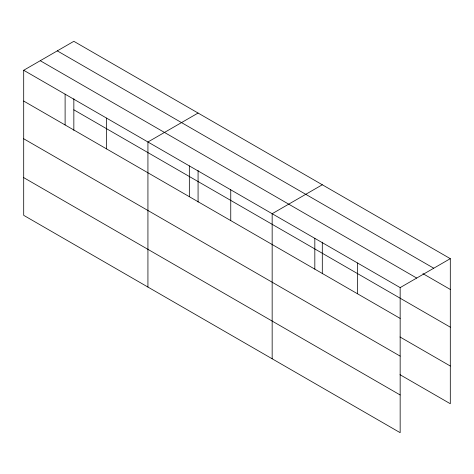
<?xml version="1.0" encoding="UTF-8"?>
<svg xmlns="http://www.w3.org/2000/svg" width="474" height="474" viewBox="0 0 474 474"><rect width="100%" height="100%" fill="white"/><g stroke="black" fill="none" stroke-linecap="round" stroke-linejoin="round"><path stroke-width="0.71" d="M322.302 242.178L322.302 273.794M400.157 356.116L400.157 287.611L23.7 70.27L23.7 215.338L400.157 432.679L400.157 356.116L23.7 138.769M399.991 374.685L450.3 403.73L450.3 258.662L73.843 41.321L23.7 70.27M198.073 113.043L147.929 141.993L147.929 287.06M322.302 184.765L272.159 213.715L272.159 358.782M400.157 287.611L450.3 258.662M57.295 50.872L433.751 268.219M422.921 273.646L450.3 289.454M40.249 60.713L416.705 278.06M73.843 109.82L450.3 327.167M23.7 101.063L400.157 318.404M399.991 336.973L450.3 366.017M23.7 177.626L400.157 394.972M357.491 262.981L357.491 293.773M314.825 238.351L314.825 269.143M230.749 189.807L230.749 220.6M198.073 170.456L198.073 202.072M189.339 165.9L189.339 196.692M106.52 118.085L106.52 148.877M73.843 98.728L73.843 130.35M65.11 94.178L65.11 124.97"/></g></svg>
